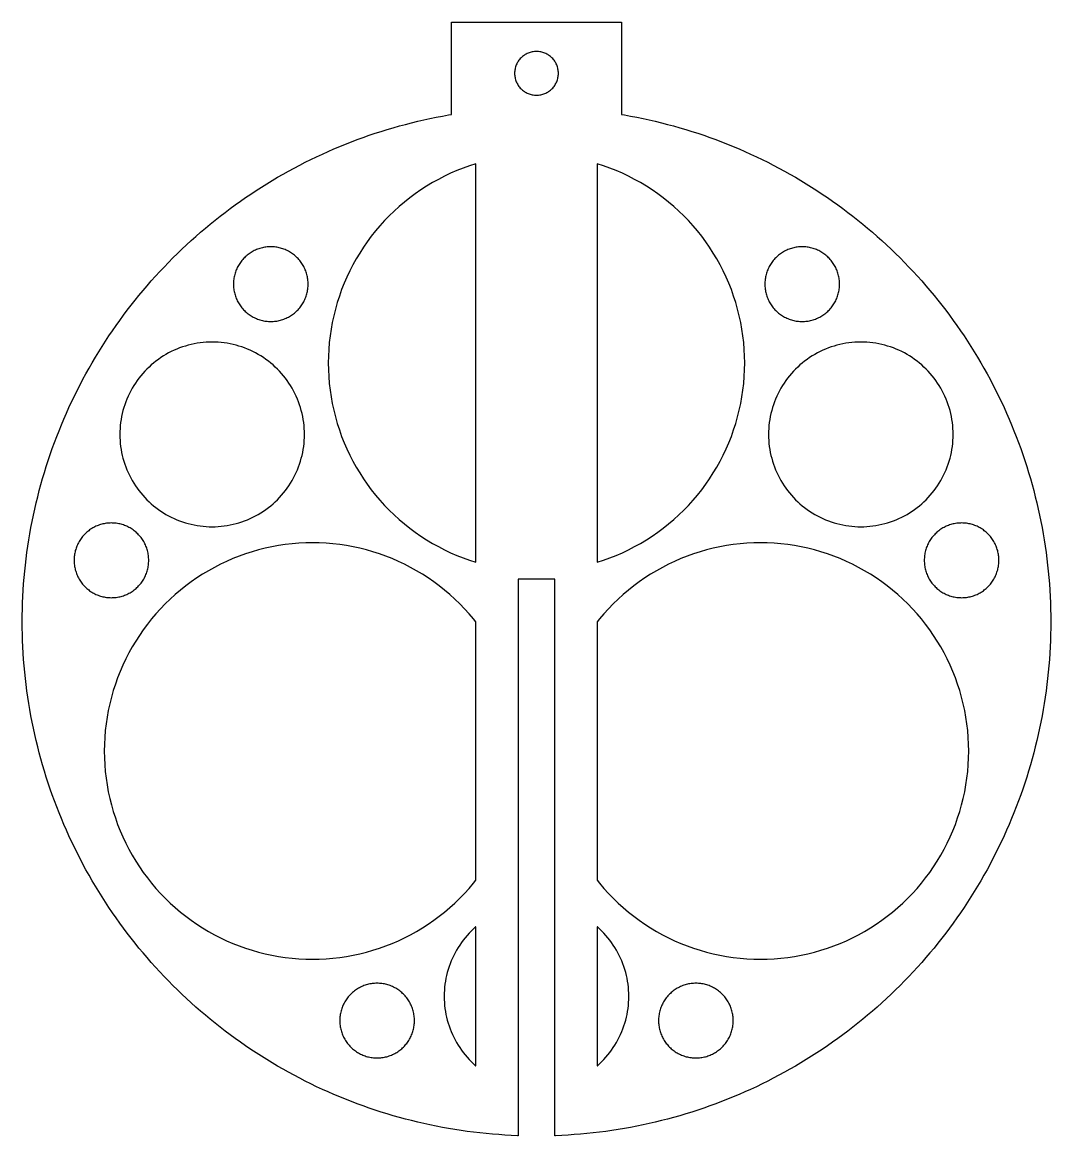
# Model space of a CAD drawing. Header units: millimetres. Extents: x -42 to 133, y -42 to 49.
# Drawn here: x 48.3 to 133, y -42.3 to 49.3 of the extents above; entities that cross this region are included whole.
import ezdxf

# ---------------------------------------------------------------- set-up
doc = ezdxf.new("R2010")
doc.units = ezdxf.units.MM
doc.layers.add('CUT', color=1, linetype='Continuous')

msp = doc.modelspace()

# ---------------------------------------------------------------- linework, layer by layer
at = {"layer": 'CUT'}
for points in [[(132.909, -2.077), (132.88, -2.595), (132.845, -3.113), (132.804, -3.631), (132.756, -4.148), (132.702, -4.665), (132.642, -5.18), (132.575, -5.695), (132.502, -6.21), (132.423, -6.723), (132.337, -7.235), (132.245, -7.746), (132.147, -8.256), (132.042, -8.765), (131.932, -9.272), (131.815, -9.778), (131.692, -10.283), (131.562, -10.786), (131.427, -11.287), (131.285, -11.787), (131.138, -12.285), (130.984, -12.781), (130.824, -13.275), (130.658, -13.767), (130.486, -14.257), (130.308, -14.745), (130.124, -15.231), (129.934, -15.714), (129.739, -16.195), (129.537, -16.674), (129.329, -17.15), (129.116, -17.623), (128.897, -18.094), (128.672, -18.562), (128.441, -19.028), (128.205, -19.49), (127.963, -19.95), (127.715, -20.406), (127.462, -20.859), (127.203, -21.31), (126.939, -21.757), (126.669, -22.201), (126.394, -22.641), (126.114, -23.078), (125.828, -23.512), (125.537, -23.942), (125.24, -24.368), (124.939, -24.791), (124.632, -25.21), (124.32, -25.625), (124.003, -26.037), (123.681, -26.444), (123.354, -26.848), (123.022, -27.247), (122.685, -27.642), (122.343, -28.033), (121.997, -28.42), (121.646, -28.803), (121.29, -29.181), (120.93, -29.555), (120.565, -29.925), (120.195, -30.29), (119.821, -30.65), (119.443, -31.006), (119.06, -31.357), (118.673, -31.703), (118.282, -32.045), (117.887, -32.382), (117.488, -32.714), (117.084, -33.041), (116.677, -33.363), (116.265, -33.68), (115.85, -33.992), (115.431, -34.299), (115.008, -34.6), (114.582, -34.897), (114.152, -35.188), (113.718, -35.474), (113.281, -35.754), (112.841, -36.029), (112.397, -36.299), (111.95, -36.563), (111.499, -36.822), (111.046, -37.075), (110.59, -37.323), (110.13, -37.565), (109.668, -37.801), (109.202, -38.032), (108.734, -38.257), (108.263, -38.476), (107.79, -38.689), (107.314, -38.897), (106.835, -39.099), (106.354, -39.294), (105.871, -39.484), (105.385, -39.668), (104.897, -39.846), (104.407, -40.018), (103.915, -40.184), (103.421, -40.344), (102.925, -40.498), (102.427, -40.645), (101.927, -40.787), (101.426, -40.922), (100.923, -41.052), (100.418, -41.175), (99.912, -41.292), (99.405, -41.402), (98.896, -41.507), (98.386, -41.605), (97.875, -41.697), (97.363, -41.783), (96.85, -41.862), (96.335, -41.935), (95.82, -42.002), (95.305, -42.062), (94.788, -42.116), (94.271, -42.164), (93.753, -42.205), (93.235, -42.24), (92.717, -42.269), (92.198, -42.291), (92.14, -42.293), (92.14, 3.5), (89.14, 3.5), (89.14, -42.293), (89.082, -42.291), (88.563, -42.269), (88.045, -42.24), (87.527, -42.205), (87.009, -42.164), (86.492, -42.116), (85.975, -42.062), (85.46, -42.002), (84.945, -41.935), (84.43, -41.862), (83.917, -41.783), (83.405, -41.697), (82.894, -41.605), (82.384, -41.507), (81.875, -41.402), (81.368, -41.292), (80.862, -41.175), (80.357, -41.052), (79.854, -40.922), (79.353, -40.787), (78.853, -40.645), (78.355, -40.498), (77.859, -40.344), (77.365, -40.184), (76.873, -40.018), (76.383, -39.846), (75.895, -39.668), (75.409, -39.484), (74.926, -39.294), (74.445, -39.099), (73.966, -38.897), (73.49, -38.689), (73.017, -38.476), (72.546, -38.257), (72.078, -38.032), (71.612, -37.801), (71.15, -37.565), (70.69, -37.323), (70.234, -37.075), (69.781, -36.822), (69.33, -36.563), (68.883, -36.299), (68.439, -36.029), (67.999, -35.754), (67.562, -35.474), (67.128, -35.188), (66.698, -34.897), (66.272, -34.6), (65.849, -34.299), (65.43, -33.992), (65.015, -33.68), (64.603, -33.363), (64.196, -33.041), (63.792, -32.714), (63.393, -32.382), (62.998, -32.045), (62.607, -31.703), (62.22, -31.357), (61.837, -31.006), (61.459, -30.65), (61.085, -30.29), (60.715, -29.925), (60.35, -29.555), (59.99, -29.181), (59.634, -28.803), (59.283, -28.42), (58.937, -28.033), (58.595, -27.642), (58.258, -27.247), (57.926, -26.848), (57.599, -26.444), (57.277, -26.037), (56.96, -25.625), (56.648, -25.21), (56.341, -24.791), (56.04, -24.368), (55.743, -23.942), (55.452, -23.512), (55.166, -23.078), (54.886, -22.641), (54.611, -22.201), (54.341, -21.757), (54.077, -21.31), (53.818, -20.859), (53.565, -20.406), (53.317, -19.95), (53.075, -19.49), (52.839, -19.028), (52.608, -18.562), (52.383, -18.094), (52.164, -17.623), (51.951, -17.15), (51.743, -16.674), (51.541, -16.195), (51.346, -15.714), (51.156, -15.231), (50.972, -14.745), (50.794, -14.257), (50.622, -13.767), (50.456, -13.275), (50.296, -12.781), (50.142, -12.285), (49.995, -11.787), (49.853, -11.287), (49.718, -10.786), (49.588, -10.283), (49.465, -9.778), (49.348, -9.272), (49.238, -8.765), (49.133, -8.256), (49.035, -7.746), (48.943, -7.235), (48.857, -6.723), (48.778, -6.21), (48.705, -5.695), (48.638, -5.18), (48.578, -4.665), (48.524, -4.148), (48.476, -3.631), (48.435, -3.113), (48.4, -2.595), (48.371, -2.077), (48.349, -1.558), (48.333, -1.039), (48.323, -0.519), (48.32, 0), (48.323, 0.519), (48.333, 1.039), (48.349, 1.558), (48.371, 2.077), (48.4, 2.595), (48.435, 3.113), (48.476, 3.631), (48.524, 4.148), (48.578, 4.665), (48.638, 5.18), (48.705, 5.695), (48.778, 6.21), (48.857, 6.723), (48.943, 7.235), (49.035, 7.746), (49.133, 8.256), (49.238, 8.765), (49.348, 9.272), (49.465, 9.778), (49.588, 10.283), (49.718, 10.786), (49.853, 11.287), (49.995, 11.787), (50.142, 12.285), (50.296, 12.781), (50.456, 13.275), (50.622, 13.767), (50.794, 14.257), (50.972, 14.745), (51.156, 15.231), (51.346, 15.714), (51.541, 16.195), (51.743, 16.674), (51.951, 17.15), (52.164, 17.623), (52.383, 18.094), (52.608, 18.562), (52.839, 19.028), (53.075, 19.49), (53.317, 19.95), (53.565, 20.406), (53.818, 20.859), (54.077, 21.31), (54.341, 21.757), (54.611, 22.201), (54.886, 22.641), (55.166, 23.078), (55.452, 23.512), (55.743, 23.942), (56.04, 24.368), (56.341, 24.791), (56.648, 25.21), (56.96, 25.625), (57.277, 26.037), (57.599, 26.444), (57.926, 26.848), (58.258, 27.247), (58.595, 27.642), (58.937, 28.033), (59.283, 28.42), (59.634, 28.803), (59.99, 29.181), (60.35, 29.555), (60.715, 29.925), (61.085, 30.29), (61.459, 30.65), (61.837, 31.006), (62.22, 31.357), (62.607, 31.703), (62.998, 32.045), (63.393, 32.382), (63.792, 32.714), (64.196, 33.041), (64.603, 33.363), (65.015, 33.68), (65.43, 33.992), (65.849, 34.299), (66.272, 34.6), (66.698, 34.897), (67.128, 35.188), (67.562, 35.474), (67.999, 35.754), (68.439, 36.029), (68.883, 36.299), (69.33, 36.563), (69.781, 36.822), (70.234, 37.075), (70.69, 37.323), (71.15, 37.565), (71.612, 37.801), (72.078, 38.032), (72.546, 38.257), (73.017, 38.476), (73.49, 38.689), (73.966, 38.897), (74.445, 39.099), (74.926, 39.294), (75.409, 39.484), (75.895, 39.668), (76.383, 39.846), (76.873, 40.018), (77.365, 40.184), (77.859, 40.344), (78.355, 40.498), (78.853, 40.645), (79.353, 40.787), (79.854, 40.922), (80.357, 41.052), (80.862, 41.175), (81.368, 41.292), (81.875, 41.402), (82.384, 41.507), (82.894, 41.605), (83.405, 41.697), (83.64, 41.736), (83.64, 49.32), (97.64, 49.32), (97.64, 41.736), (97.875, 41.697), (98.386, 41.605), (98.896, 41.507), (99.405, 41.402), (99.912, 41.292), (100.418, 41.175), (100.923, 41.052), (101.426, 40.922), (101.927, 40.787), (102.427, 40.645), (102.925, 40.498), (103.421, 40.344), (103.915, 40.184), (104.407, 40.018), (104.897, 39.846), (105.385, 39.668), (105.871, 39.484), (106.354, 39.294), (106.835, 39.099), (107.314, 38.897), (107.79, 38.689), (108.263, 38.476), (108.734, 38.257), (109.202, 38.032), (109.668, 37.801), (110.13, 37.565), (110.59, 37.323), (111.046, 37.075), (111.499, 36.822), (111.95, 36.563), (112.397, 36.299), (112.841, 36.029), (113.281, 35.754), (113.718, 35.474), (114.152, 35.188), (114.582, 34.897), (115.008, 34.6), (115.431, 34.299), (115.85, 33.992), (116.265, 33.68), (116.677, 33.363), (117.084, 33.041), (117.488, 32.714), (117.887, 32.382), (118.282, 32.045), (118.673, 31.703), (119.06, 31.357), (119.443, 31.006), (119.821, 30.65), (120.195, 30.29), (120.565, 29.925), (120.93, 29.555), (121.29, 29.181), (121.646, 28.803), (121.997, 28.42), (122.343, 28.033), (122.685, 27.642), (123.022, 27.247), (123.354, 26.848), (123.681, 26.444), (124.003, 26.037), (124.32, 25.625), (124.632, 25.21), (124.939, 24.791), (125.24, 24.368), (125.537, 23.942), (125.828, 23.512), (126.114, 23.078), (126.394, 22.641), (126.669, 22.201), (126.939, 21.757), (127.203, 21.31), (127.462, 20.859), (127.715, 20.406), (127.963, 19.95), (128.205, 19.49), (128.441, 19.028), (128.672, 18.562), (128.897, 18.094), (129.116, 17.623), (129.329, 17.15), (129.537, 16.674), (129.739, 16.195), (129.934, 15.714), (130.124, 15.231), (130.308, 14.745), (130.486, 14.257), (130.658, 13.767), (130.824, 13.275), (130.984, 12.781), (131.138, 12.285), (131.285, 11.787), (131.427, 11.287), (131.562, 10.786), (131.692, 10.283), (131.815, 9.778), (131.932, 9.272), (132.042, 8.765), (132.147, 8.256), (132.245, 7.746), (132.337, 7.235), (132.423, 6.723), (132.502, 6.21), (132.575, 5.695), (132.642, 5.18), (132.702, 4.665), (132.756, 4.148), (132.804, 3.631), (132.845, 3.113), (132.88, 2.595), (132.909, 2.077), (132.931, 1.558), (132.947, 1.039), (132.957, 0.519), (132.96, 0), (132.957, -0.519), (132.947, -1.039), (132.931, -1.558), (132.909, -2.077)], [(92.438, 45.208), (92.431, 45.296), (92.421, 45.384), (92.405, 45.471), (92.386, 45.557), (92.362, 45.643), (92.335, 45.726), (92.303, 45.809), (92.267, 45.89), (92.227, 45.969), (92.184, 46.045), (92.137, 46.12), (92.086, 46.192), (92.031, 46.262), (91.974, 46.329), (91.913, 46.393), (91.849, 46.454), (91.782, 46.511), (91.712, 46.566), (91.64, 46.617), (91.565, 46.664), (91.489, 46.707), (91.41, 46.747), (91.329, 46.783), (91.246, 46.815), (91.163, 46.842), (91.077, 46.866), (90.991, 46.885), (90.904, 46.901), (90.816, 46.911), (90.728, 46.918), (90.64, 46.92), (90.552, 46.918), (90.464, 46.911), (90.376, 46.901), (90.289, 46.885), (90.203, 46.866), (90.117, 46.842), (90.034, 46.815), (89.951, 46.783), (89.87, 46.747), (89.791, 46.707), (89.715, 46.664), (89.64, 46.617), (89.568, 46.566), (89.498, 46.511), (89.431, 46.454), (89.367, 46.393), (89.306, 46.329), (89.249, 46.262), (89.194, 46.192), (89.143, 46.12), (89.096, 46.045), (89.053, 45.969), (89.013, 45.89), (88.977, 45.809), (88.945, 45.726), (88.918, 45.643), (88.894, 45.557), (88.875, 45.471), (88.859, 45.384), (88.849, 45.296), (88.842, 45.208), (88.84, 45.12), (88.842, 45.032), (88.849, 44.944), (88.859, 44.856), (88.875, 44.769), (88.894, 44.683), (88.918, 44.597), (88.945, 44.514), (88.977, 44.431), (89.013, 44.35), (89.053, 44.271), (89.096, 44.195), (89.143, 44.12), (89.194, 44.048), (89.249, 43.978), (89.306, 43.911), (89.367, 43.847), (89.431, 43.786), (89.498, 43.729), (89.568, 43.674), (89.64, 43.623), (89.715, 43.576), (89.791, 43.533), (89.87, 43.493), (89.951, 43.457), (90.034, 43.425), (90.117, 43.398), (90.203, 43.374), (90.289, 43.355), (90.376, 43.339), (90.464, 43.329), (90.552, 43.322), (90.64, 43.32), (90.728, 43.322), (90.816, 43.329), (90.904, 43.339), (90.991, 43.355), (91.077, 43.374), (91.163, 43.398), (91.246, 43.425), (91.329, 43.457), (91.41, 43.493), (91.489, 43.533), (91.565, 43.576), (91.64, 43.623), (91.712, 43.674), (91.782, 43.729), (91.849, 43.786), (91.913, 43.847), (91.974, 43.911), (92.031, 43.978), (92.086, 44.048), (92.137, 44.12), (92.184, 44.195), (92.227, 44.271), (92.267, 44.35), (92.303, 44.431), (92.335, 44.514), (92.362, 44.597), (92.386, 44.683), (92.405, 44.769), (92.421, 44.856), (92.431, 44.944), (92.438, 45.032), (92.44, 45.12), (92.438, 45.208)], [(84.605, 5.25), (85.132, 5.061), (85.64, 4.898), (85.64, 37.674), (85.132, 37.511), (84.605, 37.322), (84.083, 37.116), (83.569, 36.893), (83.062, 36.653), (82.563, 36.397), (82.073, 36.124), (81.592, 35.836), (81.121, 35.532), (80.66, 35.213), (80.21, 34.879), (79.77, 34.531), (79.343, 34.168), (78.927, 33.791), (78.524, 33.401), (78.135, 32.999), (77.758, 32.583), (77.395, 32.156), (77.047, 31.716), (76.713, 31.266), (76.394, 30.805), (76.09, 30.334), (75.802, 29.853), (75.529, 29.363), (75.273, 28.864), (75.033, 28.357), (74.81, 27.843), (74.604, 27.321), (74.415, 26.793), (74.244, 26.26), (74.09, 25.72), (73.954, 25.177), (73.835, 24.629), (73.735, 24.077), (73.653, 23.522), (73.589, 22.965), (73.543, 22.406), (73.515, 21.846), (73.506, 21.286), (73.515, 20.725), (73.543, 20.165), (73.589, 19.606), (73.653, 19.049), (73.735, 18.495), (73.835, 17.943), (73.954, 17.395), (74.09, 16.851), (74.244, 16.312), (74.415, 15.778), (74.604, 15.25), (74.81, 14.729), (75.033, 14.215), (75.273, 13.708), (75.529, 13.209), (75.802, 12.719), (76.09, 12.238), (76.394, 11.767), (76.713, 11.306), (77.047, 10.855), (77.395, 10.416), (77.758, 9.989), (78.135, 9.573), (78.524, 9.17), (78.927, 8.78), (79.343, 8.404), (79.77, 8.041), (80.21, 7.693), (80.66, 7.359), (81.121, 7.04), (81.592, 6.736), (82.073, 6.447), (82.563, 6.175), (83.062, 5.919), (83.569, 5.679), (84.083, 5.456), (84.605, 5.25)], [(107.691, 19.606), (107.737, 20.165), (107.765, 20.725), (107.774, 21.286), (107.765, 21.846), (107.737, 22.406), (107.691, 22.965), (107.627, 23.522), (107.545, 24.077), (107.445, 24.629), (107.326, 25.177), (107.19, 25.72), (107.036, 26.26), (106.865, 26.793), (106.676, 27.321), (106.47, 27.843), (106.247, 28.357), (106.007, 28.864), (105.751, 29.363), (105.478, 29.853), (105.19, 30.334), (104.886, 30.805), (104.567, 31.266), (104.233, 31.716), (103.885, 32.156), (103.522, 32.583), (103.145, 32.999), (102.756, 33.401), (102.353, 33.791), (101.937, 34.168), (101.51, 34.531), (101.07, 34.879), (100.62, 35.213), (100.159, 35.532), (99.688, 35.836), (99.207, 36.124), (98.717, 36.397), (98.218, 36.653), (97.711, 36.893), (97.197, 37.116), (96.675, 37.322), (96.148, 37.511), (95.64, 37.674), (95.64, 4.898), (96.148, 5.061), (96.675, 5.25), (97.197, 5.456), (97.711, 5.679), (98.218, 5.919), (98.717, 6.175), (99.207, 6.447), (99.688, 6.736), (100.159, 7.04), (100.62, 7.359), (101.07, 7.693), (101.51, 8.041), (101.937, 8.404), (102.353, 8.78), (102.756, 9.17), (103.145, 9.573), (103.522, 9.989), (103.885, 10.416), (104.233, 10.855), (104.567, 11.306), (104.886, 11.767), (105.19, 12.238), (105.478, 12.719), (105.751, 13.209), (106.007, 13.708), (106.247, 14.215), (106.47, 14.729), (106.676, 15.25), (106.865, 15.778), (107.036, 16.312), (107.19, 16.851), (107.326, 17.395), (107.445, 17.943), (107.545, 18.495), (107.627, 19.049), (107.691, 19.606)], [(71.833, 27.471), (71.841, 27.572), (71.846, 27.672), (71.848, 27.773), (71.846, 27.873), (71.841, 27.974), (71.833, 28.074), (71.821, 28.174), (71.807, 28.273), (71.789, 28.372), (71.767, 28.47), (71.743, 28.568), (71.715, 28.665), (71.685, 28.76), (71.651, 28.855), (71.614, 28.949), (71.574, 29.041), (71.531, 29.132), (71.485, 29.221), (71.436, 29.309), (71.384, 29.395), (71.33, 29.48), (71.273, 29.562), (71.213, 29.643), (71.15, 29.722), (71.085, 29.799), (71.018, 29.873), (70.948, 29.945), (70.875, 30.015), (70.801, 30.083), (70.724, 30.148), (70.645, 30.21), (70.565, 30.27), (70.482, 30.328), (70.397, 30.382), (70.311, 30.434), (70.223, 30.483), (70.134, 30.529), (70.043, 30.572), (69.951, 30.612), (69.857, 30.649), (69.762, 30.682), (69.667, 30.713), (69.57, 30.741), (69.473, 30.765), (69.374, 30.786), (69.275, 30.804), (69.176, 30.819), (69.076, 30.831), (68.976, 30.839), (68.875, 30.844), (68.775, 30.845), (68.674, 30.844), (68.574, 30.839), (68.474, 30.831), (68.374, 30.819), (68.274, 30.804), (68.175, 30.786), (68.077, 30.765), (67.979, 30.741), (67.883, 30.713), (67.787, 30.682), (67.692, 30.649), (67.599, 30.612), (67.507, 30.572), (67.416, 30.529), (67.326, 30.483), (67.238, 30.434), (67.152, 30.382), (67.068, 30.328), (66.985, 30.27), (66.904, 30.21), (66.825, 30.148), (66.749, 30.083), (66.674, 30.015), (66.602, 29.945), (66.532, 29.873), (66.464, 29.799), (66.399, 29.722), (66.337, 29.643), (66.277, 29.562), (66.22, 29.48), (66.165, 29.395), (66.114, 29.309), (66.065, 29.221), (66.019, 29.132), (65.976, 29.041), (65.936, 28.949), (65.899, 28.855), (65.865, 28.76), (65.834, 28.665), (65.807, 28.568), (65.782, 28.47), (65.761, 28.372), (65.743, 28.273), (65.728, 28.174), (65.717, 28.074), (65.708, 27.974), (65.704, 27.873), (65.702, 27.773), (65.704, 27.672), (65.708, 27.572), (65.717, 27.471), (65.728, 27.372), (65.743, 27.272), (65.761, 27.173), (65.782, 27.075), (65.807, 26.977), (65.834, 26.881), (65.865, 26.785), (65.899, 26.69), (65.936, 26.597), (65.976, 26.504), (66.019, 26.414), (66.065, 26.324), (66.114, 26.236), (66.165, 26.15), (66.22, 26.065), (66.277, 25.983), (66.337, 25.902), (66.399, 25.823), (66.464, 25.747), (66.532, 25.672), (66.602, 25.6), (66.674, 25.53), (66.749, 25.462), (66.825, 25.397), (66.904, 25.335), (66.985, 25.275), (67.068, 25.218), (67.152, 25.163), (67.238, 25.111), (67.326, 25.063), (67.416, 25.017), (67.507, 24.974), (67.599, 24.934), (67.692, 24.897), (67.787, 24.863), (67.883, 24.832), (67.979, 24.804), (68.077, 24.78), (68.175, 24.759), (68.274, 24.741), (68.374, 24.726), (68.474, 24.715), (68.574, 24.706), (68.674, 24.701), (68.775, 24.7), (68.875, 24.701), (68.976, 24.706), (69.076, 24.715), (69.176, 24.726), (69.275, 24.741), (69.374, 24.759), (69.473, 24.78), (69.57, 24.804), (69.667, 24.832), (69.762, 24.863), (69.857, 24.897), (69.951, 24.934), (70.043, 24.974), (70.134, 25.017), (70.223, 25.063), (70.311, 25.111), (70.397, 25.163), (70.482, 25.218), (70.565, 25.275), (70.645, 25.335), (70.724, 25.397), (70.801, 25.462), (70.875, 25.53), (70.948, 25.6), (71.018, 25.672), (71.085, 25.747), (71.15, 25.823), (71.213, 25.902), (71.273, 25.983), (71.33, 26.065), (71.384, 26.15), (71.436, 26.236), (71.485, 26.324), (71.531, 26.414), (71.574, 26.504), (71.614, 26.597), (71.651, 26.69), (71.685, 26.785), (71.715, 26.881), (71.743, 26.977), (71.767, 27.075), (71.789, 27.173), (71.807, 27.272), (71.821, 27.372), (71.833, 27.471)], [(115.563, 27.471), (115.572, 27.572), (115.576, 27.672), (115.578, 27.773), (115.576, 27.873), (115.572, 27.974), (115.563, 28.074), (115.552, 28.174), (115.537, 28.273), (115.519, 28.372), (115.498, 28.47), (115.473, 28.568), (115.446, 28.665), (115.415, 28.76), (115.381, 28.855), (115.344, 28.949), (115.304, 29.041), (115.261, 29.132), (115.215, 29.221), (115.166, 29.309), (115.115, 29.395), (115.06, 29.48), (115.003, 29.562), (114.943, 29.643), (114.881, 29.722), (114.816, 29.799), (114.748, 29.873), (114.678, 29.945), (114.606, 30.015), (114.531, 30.083), (114.455, 30.148), (114.376, 30.21), (114.295, 30.27), (114.212, 30.328), (114.128, 30.382), (114.042, 30.434), (113.954, 30.483), (113.864, 30.529), (113.773, 30.572), (113.681, 30.612), (113.588, 30.649), (113.493, 30.682), (113.397, 30.713), (113.301, 30.741), (113.203, 30.765), (113.105, 30.786), (113.006, 30.804), (112.906, 30.819), (112.806, 30.831), (112.706, 30.839), (112.606, 30.844), (112.505, 30.845), (112.405, 30.844), (112.304, 30.839), (112.204, 30.831), (112.104, 30.819), (112.005, 30.804), (111.906, 30.786), (111.807, 30.765), (111.71, 30.741), (111.613, 30.713), (111.518, 30.682), (111.423, 30.649), (111.329, 30.612), (111.237, 30.572), (111.146, 30.529), (111.057, 30.483), (110.969, 30.434), (110.883, 30.382), (110.798, 30.328), (110.715, 30.27), (110.635, 30.21), (110.556, 30.148), (110.479, 30.083), (110.405, 30.015), (110.332, 29.945), (110.262, 29.873), (110.195, 29.799), (110.13, 29.722), (110.067, 29.643), (110.007, 29.562), (109.95, 29.48), (109.896, 29.395), (109.844, 29.309), (109.795, 29.221), (109.749, 29.132), (109.706, 29.041), (109.666, 28.949), (109.629, 28.855), (109.595, 28.76), (109.565, 28.665), (109.537, 28.568), (109.513, 28.47), (109.491, 28.372), (109.473, 28.273), (109.459, 28.174), (109.447, 28.074), (109.439, 27.974), (109.434, 27.873), (109.432, 27.773), (109.434, 27.672), (109.439, 27.572), (109.447, 27.471), (109.459, 27.372), (109.473, 27.272), (109.491, 27.173), (109.513, 27.075), (109.537, 26.977), (109.565, 26.881), (109.595, 26.785), (109.629, 26.69), (109.666, 26.597), (109.706, 26.504), (109.749, 26.414), (109.795, 26.324), (109.844, 26.236), (109.896, 26.15), (109.95, 26.065), (110.007, 25.983), (110.067, 25.902), (110.13, 25.823), (110.195, 25.747), (110.262, 25.672), (110.332, 25.6), (110.405, 25.53), (110.479, 25.462), (110.556, 25.397), (110.635, 25.335), (110.715, 25.275), (110.798, 25.218), (110.883, 25.163), (110.969, 25.111), (111.057, 25.063), (111.146, 25.017), (111.237, 24.974), (111.329, 24.934), (111.423, 24.897), (111.518, 24.863), (111.613, 24.832), (111.71, 24.804), (111.807, 24.78), (111.906, 24.759), (112.005, 24.741), (112.104, 24.726), (112.204, 24.715), (112.304, 24.706), (112.405, 24.701), (112.505, 24.7), (112.606, 24.701), (112.706, 24.706), (112.806, 24.715), (112.906, 24.726), (113.006, 24.741), (113.105, 24.759), (113.203, 24.78), (113.301, 24.804), (113.397, 24.832), (113.493, 24.863), (113.588, 24.897), (113.681, 24.934), (113.773, 24.974), (113.864, 25.017), (113.954, 25.063), (114.042, 25.111), (114.128, 25.163), (114.212, 25.218), (114.295, 25.275), (114.376, 25.335), (114.455, 25.397), (114.531, 25.462), (114.606, 25.53), (114.678, 25.6), (114.748, 25.672), (114.816, 25.747), (114.881, 25.823), (114.943, 25.902), (115.003, 25.983), (115.06, 26.065), (115.115, 26.15), (115.166, 26.236), (115.215, 26.324), (115.261, 26.414), (115.304, 26.504), (115.344, 26.597), (115.381, 26.69), (115.415, 26.785), (115.446, 26.881), (115.473, 26.977), (115.498, 27.075), (115.519, 27.173), (115.537, 27.272), (115.552, 27.372), (115.563, 27.471)], [(71.508, 14.666), (71.528, 14.914), (71.54, 15.163), (71.545, 15.411), (71.54, 15.66), (71.528, 15.908), (71.508, 16.156), (71.48, 16.403), (71.443, 16.649), (71.399, 16.893), (71.346, 17.136), (71.286, 17.378), (71.217, 17.617), (71.141, 17.853), (71.058, 18.087), (70.966, 18.319), (70.867, 18.547), (70.761, 18.771), (70.647, 18.993), (70.527, 19.21), (70.399, 19.423), (70.264, 19.632), (70.123, 19.837), (69.975, 20.036), (69.82, 20.231), (69.659, 20.421), (69.492, 20.605), (69.319, 20.783), (69.141, 20.956), (68.956, 21.123), (68.767, 21.284), (68.572, 21.439), (68.372, 21.587), (68.168, 21.728), (67.959, 21.863), (67.746, 21.991), (67.528, 22.112), (67.307, 22.225), (67.083, 22.331), (66.854, 22.43), (66.623, 22.522), (66.389, 22.605), (66.152, 22.682), (65.913, 22.75), (65.672, 22.81), (65.429, 22.863), (65.185, 22.907), (64.939, 22.944), (64.692, 22.972), (64.444, 22.992), (64.196, 23.005), (63.947, 23.009), (63.698, 23.005), (63.45, 22.992), (63.202, 22.972), (62.955, 22.944), (62.709, 22.907), (62.465, 22.863), (62.222, 22.81), (61.981, 22.75), (61.742, 22.682), (61.505, 22.605), (61.271, 22.522), (61.04, 22.43), (60.812, 22.331), (60.587, 22.225), (60.366, 22.112), (60.148, 21.991), (59.935, 21.863), (59.726, 21.728), (59.522, 21.587), (59.322, 21.439), (59.127, 21.284), (58.938, 21.123), (58.753, 20.956), (58.575, 20.783), (58.402, 20.605), (58.235, 20.421), (58.074, 20.231), (57.92, 20.036), (57.771, 19.837), (57.63, 19.632), (57.495, 19.423), (57.367, 19.21), (57.247, 18.993), (57.133, 18.771), (57.027, 18.547), (56.928, 18.319), (56.837, 18.087), (56.753, 17.853), (56.677, 17.617), (56.608, 17.378), (56.548, 17.136), (56.496, 16.893), (56.451, 16.649), (56.415, 16.403), (56.386, 16.156), (56.366, 15.908), (56.354, 15.66), (56.35, 15.411), (56.354, 15.163), (56.366, 14.914), (56.386, 14.666), (56.415, 14.42), (56.451, 14.174), (56.496, 13.929), (56.548, 13.686), (56.608, 13.445), (56.677, 13.206), (56.753, 12.969), (56.837, 12.735), (56.928, 12.504), (57.027, 12.276), (57.133, 12.051), (57.247, 11.83), (57.367, 11.612), (57.495, 11.399), (57.63, 11.19), (57.771, 10.986), (57.92, 10.786), (58.074, 10.591), (58.235, 10.402), (58.402, 10.218), (58.575, 10.039), (58.753, 9.866), (58.938, 9.699), (59.127, 9.538), (59.322, 9.384), (59.522, 9.236), (59.726, 9.094), (59.935, 8.959), (60.148, 8.832), (60.366, 8.711), (60.587, 8.597), (60.812, 8.491), (61.04, 8.392), (61.271, 8.301), (61.505, 8.217), (61.742, 8.141), (61.981, 8.073), (62.222, 8.012), (62.465, 7.96), (62.709, 7.915), (62.955, 7.879), (63.202, 7.85), (63.45, 7.83), (63.698, 7.818), (63.947, 7.814), (64.196, 7.818), (64.444, 7.83), (64.692, 7.85), (64.939, 7.879), (65.185, 7.915), (65.429, 7.96), (65.672, 8.012), (65.913, 8.073), (66.152, 8.141), (66.389, 8.217), (66.623, 8.301), (66.854, 8.392), (67.083, 8.491), (67.307, 8.597), (67.528, 8.711), (67.746, 8.832), (67.959, 8.959), (68.168, 9.094), (68.372, 9.236), (68.572, 9.384), (68.767, 9.538), (68.956, 9.699), (69.141, 9.866), (69.319, 10.039), (69.492, 10.218), (69.659, 10.402), (69.82, 10.591), (69.975, 10.786), (70.123, 10.986), (70.264, 11.19), (70.399, 11.399), (70.527, 11.612), (70.647, 11.83), (70.761, 12.051), (70.867, 12.276), (70.966, 12.504), (71.058, 12.735), (71.141, 12.969), (71.217, 13.206), (71.286, 13.445), (71.346, 13.686), (71.399, 13.929), (71.443, 14.174), (71.48, 14.42), (71.508, 14.666)], [(124.894, 14.666), (124.914, 14.914), (124.926, 15.163), (124.93, 15.411), (124.926, 15.66), (124.914, 15.908), (124.894, 16.156), (124.865, 16.403), (124.829, 16.649), (124.784, 16.893), (124.732, 17.136), (124.672, 17.378), (124.603, 17.617), (124.527, 17.853), (124.443, 18.087), (124.352, 18.319), (124.253, 18.547), (124.147, 18.771), (124.033, 18.993), (123.913, 19.21), (123.785, 19.423), (123.65, 19.632), (123.509, 19.837), (123.36, 20.036), (123.206, 20.231), (123.045, 20.421), (122.878, 20.605), (122.705, 20.783), (122.527, 20.956), (122.342, 21.123), (122.153, 21.284), (121.958, 21.439), (121.758, 21.587), (121.554, 21.728), (121.345, 21.863), (121.132, 21.991), (120.914, 22.112), (120.693, 22.225), (120.468, 22.331), (120.24, 22.43), (120.009, 22.522), (119.775, 22.605), (119.538, 22.682), (119.299, 22.75), (119.058, 22.81), (118.815, 22.863), (118.571, 22.907), (118.325, 22.944), (118.078, 22.972), (117.83, 22.992), (117.582, 23.005), (117.333, 23.009), (117.084, 23.005), (116.836, 22.992), (116.588, 22.972), (116.341, 22.944), (116.095, 22.907), (115.851, 22.863), (115.608, 22.81), (115.367, 22.75), (115.128, 22.682), (114.891, 22.605), (114.657, 22.522), (114.426, 22.43), (114.197, 22.331), (113.973, 22.225), (113.752, 22.112), (113.534, 21.991), (113.321, 21.863), (113.112, 21.728), (112.908, 21.587), (112.708, 21.439), (112.513, 21.284), (112.324, 21.123), (112.139, 20.956), (111.961, 20.783), (111.788, 20.605), (111.621, 20.421), (111.46, 20.231), (111.305, 20.036), (111.157, 19.837), (111.016, 19.632), (110.881, 19.423), (110.753, 19.21), (110.633, 18.993), (110.519, 18.771), (110.413, 18.547), (110.314, 18.319), (110.222, 18.087), (110.139, 17.853), (110.063, 17.617), (109.994, 17.378), (109.934, 17.136), (109.881, 16.893), (109.837, 16.649), (109.8, 16.403), (109.772, 16.156), (109.752, 15.908), (109.74, 15.66), (109.735, 15.411), (109.74, 15.163), (109.752, 14.914), (109.772, 14.666), (109.8, 14.42), (109.837, 14.174), (109.881, 13.929), (109.934, 13.686), (109.994, 13.445), (110.063, 13.206), (110.139, 12.969), (110.222, 12.735), (110.314, 12.504), (110.413, 12.276), (110.519, 12.051), (110.633, 11.83), (110.753, 11.612), (110.881, 11.399), (111.016, 11.19), (111.157, 10.986), (111.305, 10.786), (111.46, 10.591), (111.621, 10.402), (111.788, 10.218), (111.961, 10.039), (112.139, 9.866), (112.324, 9.699), (112.513, 9.538), (112.708, 9.384), (112.908, 9.236), (113.112, 9.094), (113.321, 8.959), (113.534, 8.832), (113.752, 8.711), (113.973, 8.597), (114.197, 8.491), (114.426, 8.392), (114.657, 8.301), (114.891, 8.217), (115.128, 8.141), (115.367, 8.073), (115.608, 8.012), (115.851, 7.96), (116.095, 7.915), (116.341, 7.879), (116.588, 7.85), (116.836, 7.83), (117.084, 7.818), (117.333, 7.814), (117.582, 7.818), (117.83, 7.83), (118.078, 7.85), (118.325, 7.879), (118.571, 7.915), (118.815, 7.96), (119.058, 8.012), (119.299, 8.073), (119.538, 8.141), (119.775, 8.217), (120.009, 8.301), (120.24, 8.392), (120.468, 8.491), (120.693, 8.597), (120.914, 8.711), (121.132, 8.832), (121.345, 8.959), (121.554, 9.094), (121.758, 9.236), (121.958, 9.384), (122.153, 9.538), (122.342, 9.699), (122.527, 9.866), (122.705, 10.039), (122.878, 10.218), (123.045, 10.402), (123.206, 10.591), (123.36, 10.786), (123.509, 10.986), (123.65, 11.19), (123.785, 11.399), (123.913, 11.612), (124.033, 11.83), (124.147, 12.051), (124.253, 12.276), (124.352, 12.504), (124.443, 12.735), (124.527, 12.969), (124.603, 13.206), (124.672, 13.445), (124.732, 13.686), (124.784, 13.929), (124.829, 14.174), (124.865, 14.42), (124.894, 14.666)], [(58.714, 4.748), (58.722, 4.849), (58.727, 4.949), (58.728, 5.05), (58.727, 5.15), (58.722, 5.251), (58.714, 5.351), (58.702, 5.451), (58.687, 5.55), (58.669, 5.649), (58.648, 5.747), (58.624, 5.845), (58.596, 5.942), (58.565, 6.037), (58.532, 6.132), (58.495, 6.226), (58.455, 6.318), (58.412, 6.409), (58.366, 6.498), (58.317, 6.586), (58.265, 6.672), (58.211, 6.757), (58.153, 6.839), (58.093, 6.92), (58.031, 6.999), (57.966, 7.076), (57.898, 7.15), (57.828, 7.222), (57.756, 7.292), (57.682, 7.36), (57.605, 7.425), (57.526, 7.487), (57.445, 7.547), (57.363, 7.605), (57.278, 7.659), (57.192, 7.711), (57.104, 7.76), (57.015, 7.806), (56.924, 7.849), (56.832, 7.889), (56.738, 7.925), (56.643, 7.959), (56.548, 7.99), (56.451, 8.018), (56.353, 8.042), (56.255, 8.063), (56.156, 8.081), (56.057, 8.096), (55.957, 8.108), (55.857, 8.116), (55.756, 8.121), (55.656, 8.122), (55.555, 8.121), (55.455, 8.116), (55.354, 8.108), (55.255, 8.096), (55.155, 8.081), (55.056, 8.063), (54.958, 8.042), (54.86, 8.018), (54.764, 7.99), (54.668, 7.959), (54.573, 7.925), (54.48, 7.889), (54.387, 7.849), (54.296, 7.806), (54.207, 7.76), (54.119, 7.711), (54.033, 7.659), (53.948, 7.605), (53.866, 7.547), (53.785, 7.487), (53.706, 7.425), (53.63, 7.36), (53.555, 7.292), (53.483, 7.222), (53.413, 7.15), (53.345, 7.076), (53.28, 6.999), (53.218, 6.92), (53.158, 6.839), (53.101, 6.757), (53.046, 6.672), (52.994, 6.586), (52.946, 6.498), (52.9, 6.409), (52.857, 6.318), (52.817, 6.226), (52.78, 6.132), (52.746, 6.037), (52.715, 5.942), (52.687, 5.845), (52.663, 5.747), (52.642, 5.649), (52.624, 5.55), (52.609, 5.451), (52.598, 5.351), (52.589, 5.251), (52.584, 5.15), (52.583, 5.05), (52.584, 4.949), (52.589, 4.849), (52.598, 4.748), (52.609, 4.648), (52.624, 4.549), (52.642, 4.45), (52.663, 4.352), (52.687, 4.254), (52.715, 4.158), (52.746, 4.062), (52.78, 3.967), (52.817, 3.874), (52.857, 3.781), (52.9, 3.69), (52.946, 3.601), (52.994, 3.513), (53.046, 3.427), (53.101, 3.342), (53.158, 3.26), (53.218, 3.179), (53.28, 3.1), (53.345, 3.023), (53.413, 2.949), (53.483, 2.877), (53.555, 2.807), (53.63, 2.739), (53.706, 2.674), (53.785, 2.612), (53.866, 2.552), (53.948, 2.495), (54.033, 2.44), (54.119, 2.388), (54.207, 2.34), (54.296, 2.294), (54.387, 2.251), (54.48, 2.211), (54.573, 2.174), (54.668, 2.14), (54.764, 2.109), (54.86, 2.081), (54.958, 2.057), (55.056, 2.036), (55.155, 2.018), (55.255, 2.003), (55.354, 1.991), (55.455, 1.983), (55.555, 1.978), (55.656, 1.977), (55.756, 1.978), (55.857, 1.983), (55.957, 1.991), (56.057, 2.003), (56.156, 2.018), (56.255, 2.036), (56.353, 2.057), (56.451, 2.081), (56.548, 2.109), (56.643, 2.14), (56.738, 2.174), (56.832, 2.211), (56.924, 2.251), (57.015, 2.294), (57.104, 2.34), (57.192, 2.388), (57.278, 2.44), (57.363, 2.495), (57.445, 2.552), (57.526, 2.612), (57.605, 2.674), (57.682, 2.739), (57.756, 2.807), (57.828, 2.877), (57.898, 2.949), (57.966, 3.023), (58.031, 3.1), (58.093, 3.179), (58.153, 3.26), (58.211, 3.342), (58.265, 3.427), (58.317, 3.513), (58.366, 3.601), (58.412, 3.69), (58.455, 3.781), (58.495, 3.874), (58.532, 3.967), (58.565, 4.062), (58.596, 4.158), (58.624, 4.254), (58.648, 4.352), (58.669, 4.45), (58.687, 4.549), (58.702, 4.648), (58.714, 4.748)], [(128.682, 4.748), (128.691, 4.849), (128.696, 4.949), (128.697, 5.05), (128.696, 5.15), (128.691, 5.251), (128.682, 5.351), (128.671, 5.451), (128.656, 5.55), (128.638, 5.649), (128.617, 5.747), (128.593, 5.845), (128.565, 5.942), (128.534, 6.037), (128.5, 6.132), (128.463, 6.226), (128.423, 6.318), (128.38, 6.409), (128.334, 6.498), (128.286, 6.586), (128.234, 6.672), (128.179, 6.757), (128.122, 6.839), (128.062, 6.92), (128, 6.999), (127.935, 7.076), (127.867, 7.15), (127.797, 7.222), (127.725, 7.292), (127.65, 7.36), (127.574, 7.425), (127.495, 7.487), (127.414, 7.547), (127.332, 7.605), (127.247, 7.659), (127.161, 7.711), (127.073, 7.76), (126.984, 7.806), (126.893, 7.849), (126.8, 7.889), (126.707, 7.925), (126.612, 7.959), (126.516, 7.99), (126.42, 8.018), (126.322, 8.042), (126.224, 8.063), (126.125, 8.081), (126.025, 8.096), (125.926, 8.108), (125.825, 8.116), (125.725, 8.121), (125.624, 8.122), (125.524, 8.121), (125.423, 8.116), (125.323, 8.108), (125.223, 8.096), (125.124, 8.081), (125.025, 8.063), (124.927, 8.042), (124.829, 8.018), (124.732, 7.99), (124.637, 7.959), (124.542, 7.925), (124.448, 7.889), (124.356, 7.849), (124.265, 7.806), (124.176, 7.76), (124.088, 7.711), (124.002, 7.659), (123.917, 7.605), (123.835, 7.547), (123.754, 7.487), (123.675, 7.425), (123.598, 7.36), (123.524, 7.292), (123.452, 7.222), (123.382, 7.15), (123.314, 7.076), (123.249, 6.999), (123.187, 6.92), (123.127, 6.839), (123.069, 6.757), (123.015, 6.672), (122.963, 6.586), (122.914, 6.498), (122.868, 6.409), (122.825, 6.318), (122.785, 6.226), (122.748, 6.132), (122.715, 6.037), (122.684, 5.942), (122.656, 5.845), (122.632, 5.747), (122.611, 5.649), (122.593, 5.55), (122.578, 5.451), (122.566, 5.351), (122.558, 5.251), (122.553, 5.15), (122.552, 5.05), (122.553, 4.949), (122.558, 4.849), (122.566, 4.748), (122.578, 4.648), (122.593, 4.549), (122.611, 4.45), (122.632, 4.352), (122.656, 4.254), (122.684, 4.158), (122.715, 4.062), (122.748, 3.967), (122.785, 3.874), (122.825, 3.781), (122.868, 3.69), (122.914, 3.601), (122.963, 3.513), (123.015, 3.427), (123.069, 3.342), (123.127, 3.26), (123.187, 3.179), (123.249, 3.1), (123.314, 3.023), (123.382, 2.949), (123.452, 2.877), (123.524, 2.807), (123.598, 2.739), (123.675, 2.674), (123.754, 2.612), (123.835, 2.552), (123.917, 2.495), (124.002, 2.44), (124.088, 2.388), (124.176, 2.34), (124.265, 2.294), (124.356, 2.251), (124.448, 2.211), (124.542, 2.174), (124.637, 2.14), (124.732, 2.109), (124.829, 2.081), (124.927, 2.057), (125.025, 2.036), (125.124, 2.018), (125.223, 2.003), (125.323, 1.991), (125.423, 1.983), (125.524, 1.978), (125.624, 1.977), (125.725, 1.978), (125.825, 1.983), (125.926, 1.991), (126.025, 2.003), (126.125, 2.018), (126.224, 2.036), (126.322, 2.057), (126.42, 2.081), (126.516, 2.109), (126.612, 2.14), (126.707, 2.174), (126.8, 2.211), (126.893, 2.251), (126.984, 2.294), (127.073, 2.34), (127.161, 2.388), (127.247, 2.44), (127.332, 2.495), (127.414, 2.552), (127.495, 2.612), (127.574, 2.674), (127.65, 2.739), (127.725, 2.807), (127.797, 2.877), (127.867, 2.949), (127.935, 3.023), (128, 3.1), (128.062, 3.179), (128.122, 3.26), (128.179, 3.342), (128.234, 3.427), (128.286, 3.513), (128.334, 3.601), (128.38, 3.69), (128.423, 3.781), (128.463, 3.874), (128.5, 3.967), (128.534, 4.062), (128.565, 4.158), (128.593, 4.254), (128.617, 4.352), (128.638, 4.45), (128.656, 4.549), (128.671, 4.648), (128.682, 4.748)], [(85.088, -21.94), (85.451, -21.513), (85.64, -21.274), (85.64, -0.012), (85.451, 0.227), (85.088, 0.654), (84.711, 1.07), (84.321, 1.473), (83.919, 1.863), (83.503, 2.239), (83.076, 2.602), (82.636, 2.95), (82.186, 3.284), (81.725, 3.603), (81.254, 3.907), (80.773, 4.195), (80.283, 4.468), (79.784, 4.724), (79.277, 4.964), (78.763, 5.187), (78.241, 5.393), (77.713, 5.582), (77.18, 5.753), (76.64, 5.907), (76.097, 6.043), (75.549, 6.162), (74.997, 6.262), (74.442, 6.344), (73.885, 6.408), (73.326, 6.454), (72.766, 6.482), (72.206, 6.491), (71.645, 6.482), (71.085, 6.454), (70.526, 6.408), (69.969, 6.344), (69.415, 6.262), (68.863, 6.162), (68.315, 6.043), (67.771, 5.907), (67.232, 5.753), (66.698, 5.582), (66.17, 5.393), (65.649, 5.187), (65.135, 4.964), (64.628, 4.724), (64.129, 4.468), (63.639, 4.195), (63.158, 3.907), (62.687, 3.603), (62.226, 3.284), (61.775, 2.95), (61.336, 2.602), (60.909, 2.239), (60.493, 1.863), (60.09, 1.473), (59.7, 1.07), (59.324, 0.654), (58.961, 0.227), (58.613, -0.212), (58.279, -0.663), (57.96, -1.124), (57.656, -1.595), (57.367, -2.076), (57.095, -2.566), (56.839, -3.065), (56.599, -3.572), (56.376, -4.086), (56.17, -4.608), (55.981, -5.135), (55.81, -5.669), (55.656, -6.208), (55.52, -6.752), (55.401, -7.3), (55.301, -7.852), (55.219, -8.407), (55.154, -8.964), (55.109, -9.522), (55.081, -10.082), (55.072, -10.643), (55.081, -11.204), (55.109, -11.764), (55.154, -12.322), (55.219, -12.879), (55.301, -13.434), (55.401, -13.986), (55.52, -14.534), (55.656, -15.078), (55.81, -15.617), (55.981, -16.15), (56.17, -16.678), (56.376, -17.2), (56.599, -17.714), (56.839, -18.221), (57.095, -18.72), (57.367, -19.21), (57.656, -19.691), (57.96, -20.162), (58.279, -20.623), (58.613, -21.073), (58.961, -21.513), (59.324, -21.94), (59.7, -22.356), (60.09, -22.758), (60.493, -23.148), (60.909, -23.525), (61.336, -23.888), (61.775, -24.236), (62.226, -24.57), (62.687, -24.889), (63.158, -25.193), (63.639, -25.481), (64.129, -25.754), (64.628, -26.01), (65.135, -26.25), (65.649, -26.473), (66.17, -26.679), (66.698, -26.868), (67.232, -27.039), (67.771, -27.193), (68.315, -27.329), (68.863, -27.448), (69.415, -27.548), (69.969, -27.63), (70.526, -27.694), (71.085, -27.74), (71.645, -27.768), (72.206, -27.777), (72.766, -27.768), (73.326, -27.74), (73.885, -27.694), (74.442, -27.63), (74.997, -27.548), (75.549, -27.448), (76.097, -27.329), (76.64, -27.193), (77.18, -27.039), (77.713, -26.868), (78.241, -26.679), (78.763, -26.473), (79.277, -26.25), (79.784, -26.01), (80.283, -25.754), (80.773, -25.481), (81.254, -25.193), (81.725, -24.889), (82.186, -24.57), (82.636, -24.236), (83.076, -23.888), (83.503, -23.525), (83.919, -23.148), (84.321, -22.758), (84.711, -22.356), (85.088, -21.94)], [(126.126, -12.322), (126.171, -11.764), (126.199, -11.204), (126.208, -10.643), (126.199, -10.082), (126.171, -9.522), (126.126, -8.964), (126.061, -8.407), (125.979, -7.852), (125.879, -7.3), (125.76, -6.752), (125.624, -6.208), (125.47, -5.669), (125.299, -5.135), (125.11, -4.608), (124.904, -4.086), (124.681, -3.572), (124.441, -3.065), (124.185, -2.566), (123.913, -2.076), (123.624, -1.595), (123.32, -1.124), (123.001, -0.663), (122.667, -0.212), (122.319, 0.227), (121.956, 0.654), (121.58, 1.07), (121.19, 1.473), (120.787, 1.863), (120.371, 2.239), (119.944, 2.602), (119.505, 2.95), (119.054, 3.284), (118.593, 3.603), (118.122, 3.907), (117.641, 4.195), (117.151, 4.468), (116.652, 4.724), (116.145, 4.964), (115.631, 5.187), (115.11, 5.393), (114.582, 5.582), (114.048, 5.753), (113.509, 5.907), (112.965, 6.043), (112.417, 6.162), (111.865, 6.262), (111.311, 6.344), (110.754, 6.408), (110.195, 6.454), (109.635, 6.482), (109.074, 6.491), (108.514, 6.482), (107.954, 6.454), (107.395, 6.408), (106.838, 6.344), (106.283, 6.262), (105.731, 6.162), (105.183, 6.043), (104.64, 5.907), (104.1, 5.753), (103.567, 5.582), (103.039, 5.393), (102.517, 5.187), (102.003, 4.964), (101.496, 4.724), (100.997, 4.468), (100.507, 4.195), (100.026, 3.907), (99.555, 3.603), (99.094, 3.284), (98.644, 2.95), (98.204, 2.602), (97.777, 2.239), (97.361, 1.863), (96.959, 1.473), (96.569, 1.07), (96.192, 0.654), (95.829, 0.227), (95.64, -0.012), (95.64, -21.274), (95.829, -21.513), (96.192, -21.94), (96.569, -22.356), (96.959, -22.758), (97.361, -23.148), (97.777, -23.525), (98.204, -23.888), (98.644, -24.236), (99.094, -24.57), (99.555, -24.889), (100.026, -25.193), (100.507, -25.481), (100.997, -25.754), (101.496, -26.01), (102.003, -26.25), (102.517, -26.473), (103.039, -26.679), (103.567, -26.868), (104.1, -27.039), (104.64, -27.193), (105.183, -27.329), (105.731, -27.448), (106.283, -27.548), (106.838, -27.63), (107.395, -27.694), (107.954, -27.74), (108.514, -27.768), (109.074, -27.777), (109.635, -27.768), (110.195, -27.74), (110.754, -27.694), (111.311, -27.63), (111.865, -27.548), (112.417, -27.448), (112.965, -27.329), (113.509, -27.193), (114.048, -27.039), (114.582, -26.868), (115.11, -26.679), (115.631, -26.473), (116.145, -26.25), (116.652, -26.01), (117.151, -25.754), (117.641, -25.481), (118.122, -25.193), (118.593, -24.889), (119.054, -24.57), (119.505, -24.236), (119.944, -23.888), (120.371, -23.525), (120.787, -23.148), (121.19, -22.758), (121.58, -22.356), (121.956, -21.94), (122.319, -21.513), (122.667, -21.073), (123.001, -20.623), (123.32, -20.162), (123.624, -19.691), (123.913, -19.21), (124.185, -18.72), (124.441, -18.221), (124.681, -17.714), (124.904, -17.2), (125.11, -16.678), (125.299, -16.15), (125.47, -15.617), (125.624, -15.078), (125.76, -14.534), (125.879, -13.986), (125.979, -13.434), (126.061, -12.879), (126.126, -12.322)], [(85.446, -36.367), (85.631, -36.534), (85.64, -36.542), (85.64, -25.102), (85.631, -25.11), (85.446, -25.277), (85.268, -25.45), (85.095, -25.629), (84.928, -25.813), (84.767, -26.003), (84.613, -26.197), (84.464, -26.397), (84.323, -26.601), (84.188, -26.81), (84.06, -27.024), (83.94, -27.241), (83.826, -27.462), (83.72, -27.687), (83.621, -27.915), (83.529, -28.146), (83.446, -28.38), (83.37, -28.617), (83.301, -28.856), (83.241, -29.097), (83.189, -29.34), (83.144, -29.585), (83.108, -29.831), (83.079, -30.078), (83.059, -30.325), (83.047, -30.574), (83.043, -30.822), (83.047, -31.071), (83.059, -31.319), (83.079, -31.567), (83.108, -31.814), (83.144, -32.06), (83.189, -32.305), (83.241, -32.548), (83.301, -32.789), (83.37, -33.028), (83.446, -33.264), (83.529, -33.499), (83.621, -33.73), (83.72, -33.958), (83.826, -34.183), (83.94, -34.404), (84.06, -34.621), (84.188, -34.834), (84.323, -35.043), (84.464, -35.248), (84.613, -35.447), (84.767, -35.642), (84.928, -35.832), (85.095, -36.016), (85.268, -36.195), (85.446, -36.367)], [(98.201, -31.567), (98.221, -31.319), (98.233, -31.071), (98.237, -30.822), (98.233, -30.574), (98.221, -30.325), (98.201, -30.078), (98.172, -29.831), (98.136, -29.585), (98.091, -29.34), (98.039, -29.097), (97.979, -28.856), (97.91, -28.617), (97.834, -28.38), (97.751, -28.146), (97.659, -27.915), (97.56, -27.687), (97.454, -27.462), (97.34, -27.241), (97.22, -27.024), (97.092, -26.81), (96.957, -26.601), (96.816, -26.397), (96.667, -26.197), (96.513, -26.003), (96.352, -25.813), (96.185, -25.629), (96.012, -25.45), (95.834, -25.277), (95.649, -25.11), (95.64, -25.102), (95.64, -36.542), (95.649, -36.534), (95.834, -36.367), (96.012, -36.195), (96.185, -36.016), (96.352, -35.832), (96.513, -35.642), (96.667, -35.447), (96.816, -35.248), (96.957, -35.043), (97.092, -34.834), (97.22, -34.621), (97.34, -34.404), (97.454, -34.183), (97.56, -33.958), (97.659, -33.73), (97.751, -33.499), (97.834, -33.264), (97.91, -33.028), (97.979, -32.789), (98.039, -32.548), (98.091, -32.305), (98.136, -32.06), (98.172, -31.814), (98.201, -31.567)], [(80.587, -33.023), (80.592, -32.923), (80.594, -32.822), (80.592, -32.722), (80.587, -32.621), (80.579, -32.521), (80.567, -32.421), (80.553, -32.322), (80.535, -32.223), (80.513, -32.124), (80.489, -32.027), (80.461, -31.93), (80.431, -31.834), (80.397, -31.74), (80.36, -31.646), (80.32, -31.554), (80.277, -31.463), (80.231, -31.374), (80.182, -31.286), (80.13, -31.199), (80.076, -31.115), (80.019, -31.032), (79.959, -30.952), (79.896, -30.873), (79.831, -30.796), (79.764, -30.722), (79.694, -30.649), (79.621, -30.579), (79.547, -30.512), (79.47, -30.447), (79.391, -30.384), (79.311, -30.324), (79.228, -30.267), (79.144, -30.213), (79.057, -30.161), (78.969, -30.112), (78.88, -30.066), (78.789, -30.023), (78.697, -29.983), (78.603, -29.946), (78.509, -29.912), (78.413, -29.882), (78.316, -29.854), (78.219, -29.83), (78.12, -29.808), (78.021, -29.79), (77.922, -29.776), (77.822, -29.764), (77.722, -29.756), (77.621, -29.751), (77.521, -29.749), (77.42, -29.751), (77.32, -29.756), (77.22, -29.764), (77.12, -29.776), (77.02, -29.79), (76.921, -29.808), (76.823, -29.83), (76.726, -29.854), (76.629, -29.882), (76.533, -29.912), (76.438, -29.946), (76.345, -29.983), (76.253, -30.023), (76.162, -30.066), (76.072, -30.112), (75.984, -30.161), (75.898, -30.213), (75.814, -30.267), (75.731, -30.324), (75.65, -30.384), (75.571, -30.447), (75.495, -30.512), (75.42, -30.579), (75.348, -30.649), (75.278, -30.722), (75.211, -30.796), (75.145, -30.873), (75.083, -30.952), (75.023, -31.032), (74.966, -31.115), (74.911, -31.199), (74.86, -31.286), (74.811, -31.374), (74.765, -31.463), (74.722, -31.554), (74.682, -31.646), (74.645, -31.74), (74.611, -31.834), (74.58, -31.93), (74.553, -32.027), (74.528, -32.124), (74.507, -32.223), (74.489, -32.322), (74.474, -32.421), (74.463, -32.521), (74.455, -32.621), (74.45, -32.722), (74.448, -32.822), (74.45, -32.923), (74.455, -33.023), (74.463, -33.123), (74.474, -33.223), (74.489, -33.323), (74.507, -33.422), (74.528, -33.52), (74.553, -33.617), (74.58, -33.714), (74.611, -33.81), (74.645, -33.905), (74.682, -33.998), (74.722, -34.09), (74.765, -34.181), (74.811, -34.271), (74.86, -34.359), (74.911, -34.445), (74.966, -34.529), (75.023, -34.612), (75.083, -34.693), (75.145, -34.772), (75.211, -34.848), (75.278, -34.923), (75.348, -34.995), (75.42, -35.065), (75.495, -35.132), (75.571, -35.198), (75.65, -35.26), (75.731, -35.32), (75.814, -35.377), (75.898, -35.432), (75.984, -35.483), (76.072, -35.532), (76.162, -35.578), (76.253, -35.621), (76.345, -35.661), (76.438, -35.698), (76.533, -35.732), (76.629, -35.763), (76.726, -35.79), (76.823, -35.815), (76.921, -35.836), (77.02, -35.854), (77.12, -35.869), (77.22, -35.88), (77.32, -35.888), (77.42, -35.893), (77.521, -35.895), (77.621, -35.893), (77.722, -35.888), (77.822, -35.88), (77.922, -35.869), (78.021, -35.854), (78.12, -35.836), (78.219, -35.815), (78.316, -35.79), (78.413, -35.763), (78.509, -35.732), (78.603, -35.698), (78.697, -35.661), (78.789, -35.621), (78.88, -35.578), (78.969, -35.532), (79.057, -35.483), (79.144, -35.432), (79.228, -35.377), (79.311, -35.32), (79.391, -35.26), (79.47, -35.198), (79.547, -35.132), (79.621, -35.065), (79.694, -34.995), (79.764, -34.923), (79.831, -34.848), (79.896, -34.772), (79.959, -34.693), (80.019, -34.612), (80.076, -34.529), (80.13, -34.445), (80.182, -34.359), (80.231, -34.271), (80.277, -34.181), (80.32, -34.09), (80.36, -33.998), (80.397, -33.905), (80.431, -33.81), (80.461, -33.714), (80.489, -33.617), (80.513, -33.52), (80.535, -33.422), (80.553, -33.323), (80.567, -33.223), (80.579, -33.123), (80.587, -33.023)], [(106.825, -33.023), (106.83, -32.923), (106.832, -32.822), (106.83, -32.722), (106.825, -32.621), (106.817, -32.521), (106.806, -32.421), (106.791, -32.322), (106.773, -32.223), (106.752, -32.124), (106.727, -32.027), (106.7, -31.93), (106.669, -31.834), (106.635, -31.74), (106.598, -31.646), (106.558, -31.554), (106.515, -31.463), (106.469, -31.374), (106.42, -31.286), (106.369, -31.199), (106.314, -31.115), (106.257, -31.032), (106.197, -30.952), (106.135, -30.873), (106.069, -30.796), (106.002, -30.722), (105.932, -30.649), (105.86, -30.579), (105.785, -30.512), (105.709, -30.447), (105.63, -30.384), (105.549, -30.324), (105.466, -30.267), (105.382, -30.213), (105.296, -30.161), (105.208, -30.112), (105.118, -30.066), (105.027, -30.023), (104.935, -29.983), (104.842, -29.946), (104.747, -29.912), (104.651, -29.882), (104.554, -29.854), (104.457, -29.83), (104.359, -29.808), (104.26, -29.79), (104.16, -29.776), (104.06, -29.764), (103.96, -29.756), (103.86, -29.751), (103.759, -29.749), (103.659, -29.751), (103.558, -29.756), (103.458, -29.764), (103.358, -29.776), (103.259, -29.79), (103.16, -29.808), (103.061, -29.83), (102.964, -29.854), (102.867, -29.882), (102.771, -29.912), (102.677, -29.946), (102.583, -29.983), (102.491, -30.023), (102.4, -30.066), (102.311, -30.112), (102.223, -30.161), (102.136, -30.213), (102.052, -30.267), (101.969, -30.324), (101.889, -30.384), (101.81, -30.447), (101.733, -30.512), (101.659, -30.579), (101.586, -30.649), (101.516, -30.722), (101.449, -30.796), (101.384, -30.873), (101.321, -30.952), (101.261, -31.032), (101.204, -31.115), (101.15, -31.199), (101.098, -31.286), (101.049, -31.374), (101.003, -31.463), (100.96, -31.554), (100.92, -31.646), (100.883, -31.74), (100.849, -31.834), (100.819, -31.93), (100.791, -32.027), (100.767, -32.124), (100.745, -32.223), (100.727, -32.322), (100.713, -32.421), (100.701, -32.521), (100.693, -32.621), (100.688, -32.722), (100.686, -32.822), (100.688, -32.923), (100.693, -33.023), (100.701, -33.123), (100.713, -33.223), (100.727, -33.323), (100.745, -33.422), (100.767, -33.52), (100.791, -33.617), (100.819, -33.714), (100.849, -33.81), (100.883, -33.905), (100.92, -33.998), (100.96, -34.09), (101.003, -34.181), (101.049, -34.271), (101.098, -34.359), (101.15, -34.445), (101.204, -34.529), (101.261, -34.612), (101.321, -34.693), (101.384, -34.772), (101.449, -34.848), (101.516, -34.923), (101.586, -34.995), (101.659, -35.065), (101.733, -35.132), (101.81, -35.198), (101.889, -35.26), (101.969, -35.32), (102.052, -35.377), (102.136, -35.432), (102.223, -35.483), (102.311, -35.532), (102.4, -35.578), (102.491, -35.621), (102.583, -35.661), (102.677, -35.698), (102.771, -35.732), (102.867, -35.763), (102.964, -35.79), (103.061, -35.815), (103.16, -35.836), (103.259, -35.854), (103.358, -35.869), (103.458, -35.88), (103.558, -35.888), (103.659, -35.893), (103.759, -35.895), (103.86, -35.893), (103.96, -35.888), (104.06, -35.88), (104.16, -35.869), (104.26, -35.854), (104.359, -35.836), (104.457, -35.815), (104.554, -35.79), (104.651, -35.763), (104.747, -35.732), (104.842, -35.698), (104.935, -35.661), (105.027, -35.621), (105.118, -35.578), (105.208, -35.532), (105.296, -35.483), (105.382, -35.432), (105.466, -35.377), (105.549, -35.32), (105.63, -35.26), (105.709, -35.198), (105.785, -35.132), (105.86, -35.065), (105.932, -34.995), (106.002, -34.923), (106.069, -34.848), (106.135, -34.772), (106.197, -34.693), (106.257, -34.612), (106.314, -34.529), (106.369, -34.445), (106.42, -34.359), (106.469, -34.271), (106.515, -34.181), (106.558, -34.09), (106.598, -33.998), (106.635, -33.905), (106.669, -33.81), (106.7, -33.714), (106.727, -33.617), (106.752, -33.52), (106.773, -33.422), (106.791, -33.323), (106.806, -33.223), (106.817, -33.123), (106.825, -33.023)]]:
    msp.add_lwpolyline(points, close=True, dxfattribs=at)

doc.saveas('drawing.dxf')
